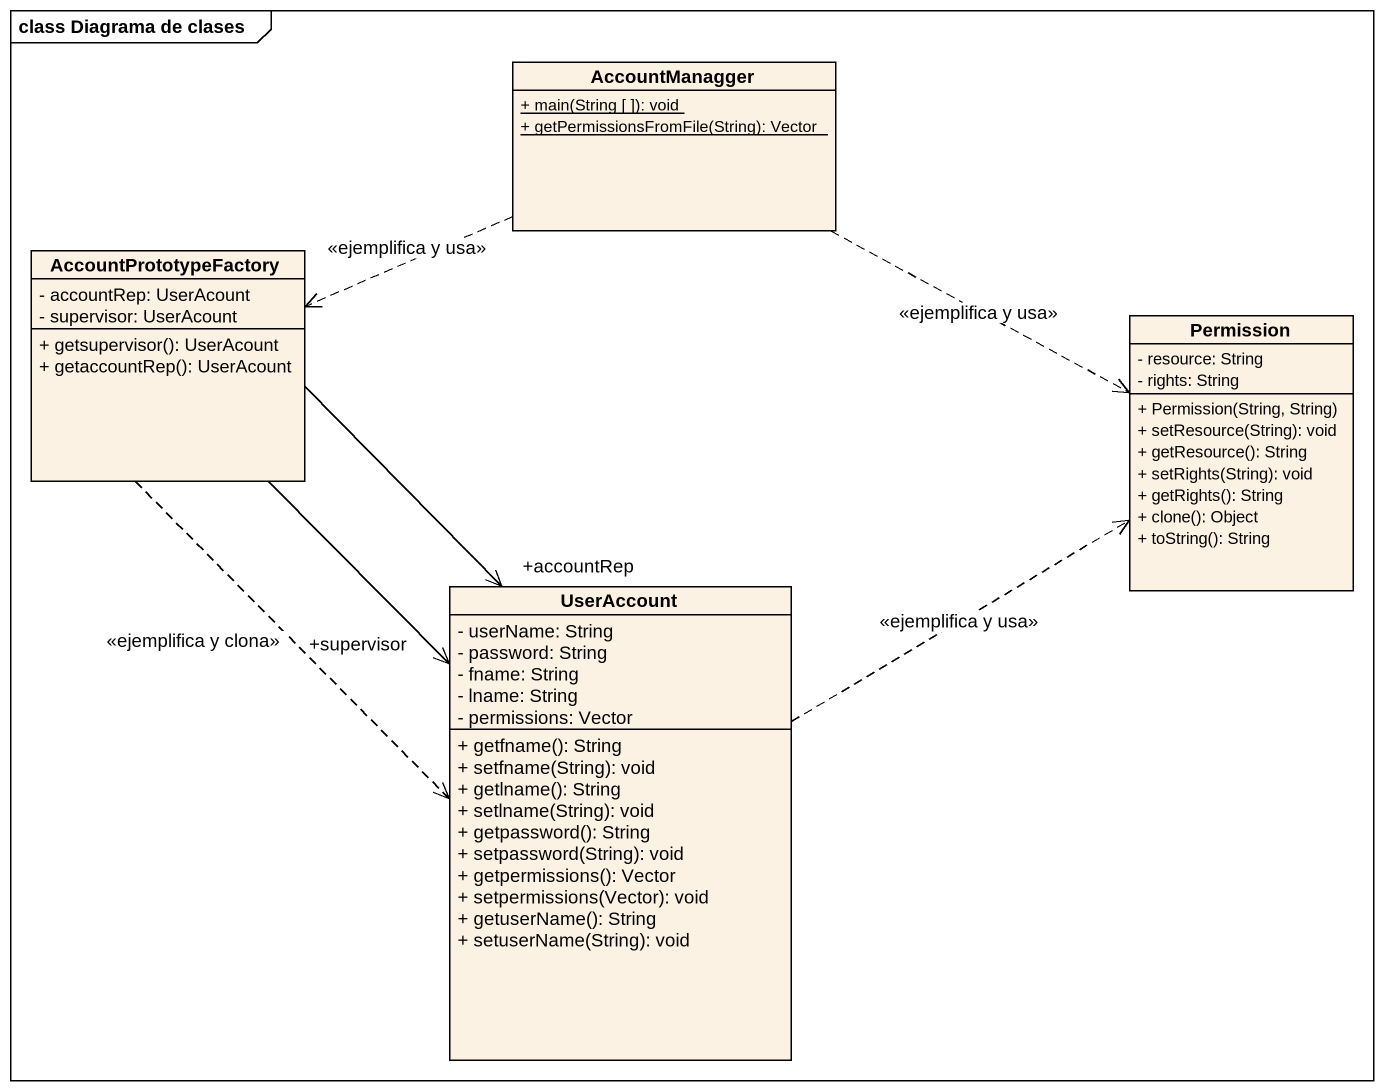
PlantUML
@startuml
mainframe class Diagrama de clases
hide circle
hide empty members
skinparam classAttributeIconSize 0
class AccountManagger {
  {static} + main(String [ ]): void
  {static} + getPermissionsFromFile(String): Vector
}
class AccountPrototypeFactory {
  - accountRep: UserAcount
  - supervisor: UserAcount
  + getsupervisor(): UserAcount
  + getaccountRep(): UserAcount
}
class Permission {
  - resource: String
  - rights: String
  + Permission(String, String)
  + setResource(String): void
  + getResource(): String
  + setRights(String): void
  + getRights(): String
  + clone(): Object
  + toString(): String
}
class UserAccount {
  - userName: String
  - password: String
  - fname: String
  - lname: String
  - permissions: Vector
  + getfname(): String
  + setfname(String): void
  + getlname(): String
  + setlname(String): void
  + getpassword(): String
  + setpassword(String): void
  + getpermissions(): Vector
  + setpermissions(Vector): void
  + getuserName(): String
  + setuserName(String): void
}
AccountManagger .left.> AccountPrototypeFactory : <<ejemplifica y usa>>
AccountManagger .right.> Permission : <<ejemplifica y usa>>
AccountPrototypeFactory --> "+supervisor" UserAccount
AccountPrototypeFactory --> "+accountRep" UserAccount
AccountPrototypeFactory ..> UserAccount : <<ejemplifica y clona>>
UserAccount .right.> Permission : <<ejemplifica y usa>>
@enduml
